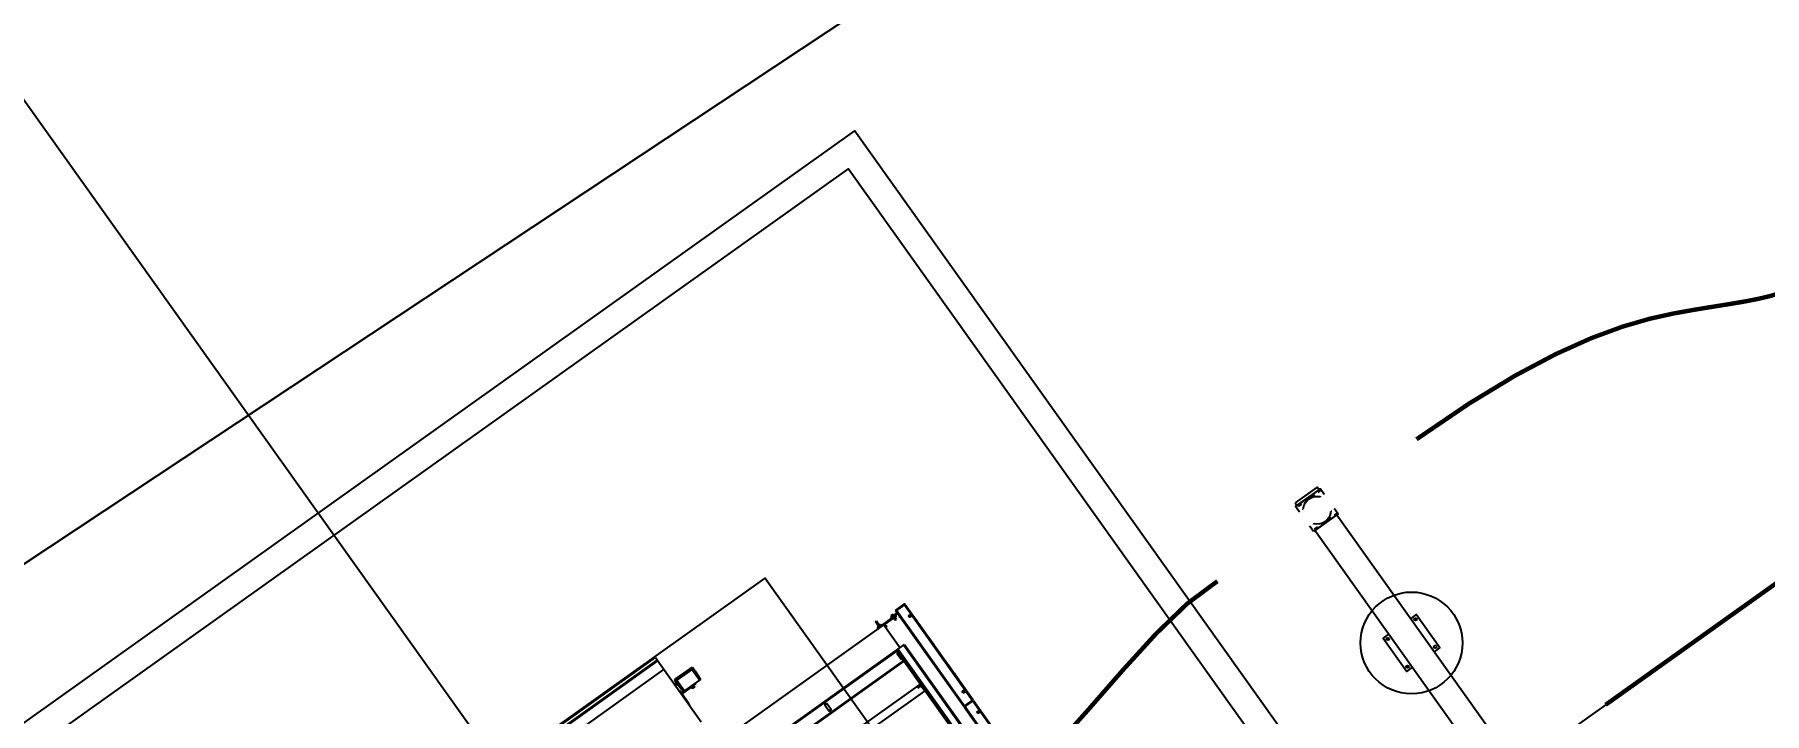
# Model space of a CAD drawing. Header units: feet. Extents: x 2321988 to 2329858, y 6722724 to 6730499.
# Drawn here: x 2326072.85 to 2326115.3, y 6726907.93 to 6726924.59 of the extents above; entities that cross this region are included whole.
import ezdxf

# ---------------------------------------------------------------- set-up
doc = ezdxf.new("R2010")
doc.units = ezdxf.units.FT
doc.header["$MEASUREMENT"] = 0
doc.header["$PDSIZE"] = 5
doc.linetypes.add('Midpoint Site Plan$0$HIDDEN', pattern=[0.375, 0.25, -0.125])
for name, color, linetype in [('BESS Dimensions', 3, 'Continuous'), ('C-BESS-EQUIPMENT', 255, 'Continuous'), ('Midpoint Site Plan$0$C-STEL-HID', 4, 'Midpoint Site Plan$0$HIDDEN'), ('Midpoint Site Plan$0$C-SWIR', 8, 'Continuous')]:
    doc.layers.add(name, color=color, linetype=linetype)
doc.styles.add('TG_DIMS', font='arial.ttf')
doc.dimstyles.new('TG-PROPOSED-ANNO', dxfattribs={"dimtxt": 0.1, "dimasz": 0.1, "dimexe": 0.05, "dimexo": 0.05, "dimgap": 0.02, "dimtad": 0, "dimtih": 1, "dimtoh": 1, "dimdsep": 46, "dimtxsty": 'TG_DIMS', "dimcen": 0, "dimclrd": 256, "dimclre": 256, "dimclrt": 256, "dimaunit": 1, "dimadec": 6, "dimazin": 2, "dimtfac": 1, "dimtofl": 0, "dimtmove": 1, "dimatfit": 3, "dimfxl": 1, "dimtolj": 1, "dimtzin": 0, "dimarcsym": 0})

# ---------------------------------------------------------------- blocks, each defined once
blk = doc.blocks.new('Midpoint Site Plan$0$A$Cc1a3344c')
at = {"linetype": 'Continuous'}
for p, q in [((-3659, 3172), (-3659, 3092)), ((-3659, 3172), (-3656, 3172)), ((-3656, 3172), (-3656, 3092)), ((-3653, 3092), (-3653, 3178)), ((-3653, 3178), (-2775, 3178)), ((-3653, 3172), (-2775, 3172)), ((-3579, 3179), (-3579, 3178)), ((-3579, 3179), (-3495, 3179)), ((-3571, 3178), (-3571, 3179)), ((-3571, 3178), (-3571, 3179)), ((-3568, 3178), (-3568, 3179)), ((-3561, 3162), (-3566, 3159)), ((-3566, 3159), (-3566, 3153)), ((-3566, 3153), (-3561, 3150)), ((-3555, 3159), (-3561, 3162)), ((-3561, 3150), (-3555, 3153)), ((-3555, 3153), (-3555, 3159)), ((-3539, 3178), (-3539, 3179)), ((-3508, 3178), (-3508, 3179)), ((-3495, 3178), (-3495, 3179)), ((-3495, 3178), (-3476, 3178)), ((-3476, 3178), (-3476, 3179)), ((-3476, 3179), (-3381, 3179)), ((-3454, 3178), (-3454, 3179)), ((-3416, 3178), (-3416, 3179)), ((-3381, 3178), (-3381, 3179)), ((-3381, 3178), (-3361, 3178)), ((-3364, 3178), (-3364, 3178)), ((-3361, 3178), (-3361, 3179)), ((-3361, 3179), (-3281, 3179)), ((-3359, 3178), (-3359, 3179)), ((-3281, 3178), (-3281, 3179)), ((-3281, 3178), (-3262, 3178)), ((-3262, 3178), (-3262, 3178)), ((-3253, 3178), (-3253, 3179)), ((-3253, 3179), (-3119, 3179)), ((-3215, 3178), (-3215, 3179)), ((-3187, 3178), (-3187, 3179)), ((-3159, 3178), (-3159, 3179)), ((-3119, 3178), (-3119, 3179)), ((-3104, 3178), (-3104, 3178)), ((-3104, 3178), (-3099, 3178)), ((-3099, 3178), (-3099, 3179)), ((-3099, 3179), (-3020, 3179)), ((-3098, 3178), (-3098, 3179)), ((-3020, 3178), (-3020, 3179)), ((-3020, 3178), (-2998, 3178)), ((-2998, 3178), (-2998, 3178)), ((-2992, 3178), (-2992, 3179)), ((-2992, 3179), (-2961, 3179)), ((-2961, 3178), (-2961, 3179)), ((-2961, 3178), (-2944, 3178)), ((-2949, 3178), (-2949, 3178)), ((-2944, 3179), (-2944, 3178)), ((-2944, 3179), (-2859, 3179)), ((-2936, 3178), (-2936, 3179)), ((-2935, 3178), (-2935, 3179)), ((-2904, 3178), (-2904, 3179)), ((-2872, 3178), (-2872, 3179)), ((-2867, 3162), (-2872, 3159)), ((-2872, 3159), (-2872, 3153)), ((-2872, 3153), (-2867, 3150)), ((-2861, 3159), (-2867, 3162)), ((-2867, 3150), (-2861, 3153)), ((-2861, 3153), (-2861, 3159)), ((-2859, 3178), (-2859, 3179)), ((-2775, 3092), (-2775, 3178)), ((-2771, 3170), (-2775, 3170)), ((-2771, 3119), (-2775, 3119)), ((-2771, 3092), (-2771, 3178)), ((-2771, 3178), (-1893, 3178)), ((-2771, 3172), (-1893, 3172)), ((-2679, 3162), (-2684, 3159)), ((-2684, 3159), (-2684, 3153)), ((-2684, 3153), (-2679, 3150)), ((-2673, 3159), (-2679, 3162)), ((-2679, 3150), (-2673, 3153)), ((-2673, 3153), (-2673, 3159)), ((-3659, 3092), (-3656, 3092)), ((-2775, 3098), (-3653, 3098)), ((-2775, 3092), (-3653, 3092)), ((-3645, 3046), (-3645, 3062)), ((-3638, 3062), (-3645, 3062)), ((-3638, 3058), (-3645, 3058)), ((-3638, 3050), (-3645, 3050)), ((-3638, 3046), (-3645, 3046)), ((-3638, 3064), (-3638, 3044)), ((-3638, 3064), (-3636, 3064)), ((-3638, 3044), (-3631, 3044)), ((-3636, 3034), (-3636, 3092)), ((-3631, 3034), (-3636, 3034)), ((-3631, 3034), (-3631, 3092)), ((-3626, 3067), (-3631, 3067)), ((-3626, 3041), (-3631, 3041)), ((-3626, 2905), (-3626, 3072)), ((-3626, 3022), (-3620, 3022)), ((-3624, 2905), (-3624, 3074)), ((-3624, 3074), (-3622, 3074)), ((-3624, 3072), (-3622, 3072)), ((-3624, 3040), (-3622, 3040)), ((-3622, 3074), (-3622, 2905)), ((-3620, 3072), (-3620, 2960)), ((-3620, 3064), (-3618, 3064)), ((-3620, 3044), (-3618, 3044)), ((-3618, 3064), (-3618, 3044)), ((-3618, 3063), (-3615, 3063)), ((-3618, 3045), (-3615, 3045)), ((-3615, 3063), (-3615, 3045)), ((-3607, 3062), (-3615, 3062)), ((-3607, 3058), (-3615, 3058)), ((-3607, 3050), (-3615, 3050)), ((-3607, 3046), (-3615, 3046)), ((-3607, 3062), (-3607, 3046)), ((-3607, 3059), (-3600, 3059)), ((-3607, 3049), (-3600, 3049)), ((-3604, 3092), (-3604, 3088)), ((-3595, 3088), (-3604, 3088)), ((-3600, 3059), (-3600, 3049)), ((-3595, 3092), (-3595, 3088)), ((-3410, 1565), (-3410, 3001)), ((-3410, 3001), (-2150, 3001)), ((-3410, 2993), (-2150, 2993)), ((-1893, 3098), (-2771, 3098)), ((-1893, 3092), (-2771, 3092)), ((-3674, 2922), (-3674, 2931)), ((-3643, 2931), (-3674, 2931)), ((-3643, 2922), (-3674, 2922)), ((-3643, 2919), (-3643, 2935)), ((-3643, 2935), (-3635, 2935)), ((-3643, 2931), (-3635, 2931)), ((-3643, 2923), (-3635, 2923)), ((-3643, 2919), (-3635, 2919)), ((-3635, 2918), (-3635, 2936)), ((-3632, 2936), (-3635, 2936)), ((-3632, 2918), (-3635, 2918)), ((-3632, 2917), (-3632, 2937)), ((-3630, 2937), (-3632, 2937)), ((-3630, 2917), (-3632, 2917)), ((-3630, 2949), (-3630, 2905)), ((-3630, 2949), (-3626, 2949)), ((-3630, 2905), (-3626, 2905)), ((-3626, 2907), (-3620, 2907)), ((-3624, 2905), (-3622, 2905)), ((-3620, 1565), (-3620, 2960)), ((-3620, 2960), (-3410, 2960)), ((-3599, 2972), (-3613, 2960)), ((-3595, 2967), (-3604, 2960)), ((-3595, 2967), (-3599, 2972)), ((-3410, 2942), (-2150, 2942)), ((-3410, 2934), (-2150, 2934)), ((-3410, 2926), (-2150, 2926)), ((-3410, 2925), (-2150, 2925)), ((-3404, 1503), (-3404, 2925)), ((-3390, 2925), (-3390, 2915)), ((-3330, 2915), (-3390, 2915)), ((-3330, 2925), (-3330, 2915)), ((-3316, 1503), (-3316, 2925)), ((-3310, 1565), (-3310, 2925)), ((-3100, 1565), (-3100, 2925)), ((-3100, 2923), (-3099, 2923)), ((-3100, 2919), (-3099, 2919)), ((-3100, 2897), (-3096, 2901)), ((-3100, 2889), (-3092, 2896)), ((-3099, 2918), (-3099, 2925)), ((-3096, 2918), (-3099, 2918)), ((-3096, 2917), (-3096, 2925)), ((-3094, 2917), (-3096, 2917)), ((-3092, 2896), (-3096, 2901)), ((-3094, 2905), (-3094, 2925)), ((-3087, 2905), (-3094, 2905)), ((-3094, 2903), (-3088, 2900)), ((-3087, 2905), (-3087, 2925)), ((-3087, 2917), (-3085, 2917)), ((-3085, 2925), (-3085, 2917)), ((-3085, 2918), (-3082, 2918)), ((-3082, 2925), (-3082, 2918)), ((-3074, 2923), (-3082, 2923)), ((-3074, 2919), (-3082, 2919)), ((-3074, 2925), (-3074, 2919)), ((-3074, 2922), (-3044, 2922)), ((-3044, 2925), (-3044, 2922)), ((-3040, 1565), (-3040, 2925)), ((-3390, 2252), (-3390, 2272)), ((-3390, 2272), (-3330, 2272)), ((-3330, 2252), (-3390, 2252)), ((-3385, 2252), (-3385, 2272)), ((-3335, 2252), (-3335, 2272)), ((-3330, 2252), (-3330, 2272)), ((-4194, 1462), (-4194, 1592)), ((-4193, 1592), (-4194, 1592)), ((-4193, 1577), (-4194, 1577)), ((-4193, 1445), (-4193, 1610)), ((-4193, 1610), (-4163, 1610)), ((-4193, 1600), (-4191, 1600)), ((-4191, 1604), (-4191, 1450)), ((-4190, 1449), (-4190, 1605)), ((-4190, 1605), (-4181, 1605)), ((-4181, 1605), (-4181, 1449)), ((-4181, 1600), (-4163, 1600)), ((-4083, 1597), (-4181, 1597)), ((-4163, 1597), (-4163, 1610)), ((-4162, 1597), (-4162, 1610)), ((-4158, 1610), (-4162, 1610)), ((-4158, 1610), (-4083, 1605)), ((-4158, 1605), (-4158, 1597)), ((-4158, 1605), (-4083, 1600)), ((-4083, 1605), (-4083, 1597)), ((-4083, 1597), (-4083, 1462)), ((-4083, 1556), (-4080, 1556)), ((-4413, -1426), (-4413, 1426)), ((-4413, 1426), (-3823, 1426)), ((-4388, -1426), (-4388, 1426)), ((-4381, -1426), (-4381, 1426)), ((-4302, -1426), (-4302, 1426)), ((-4193, 1477), (-4194, 1477)), ((-4193, 1462), (-4194, 1462)), ((-4193, 1455), (-4191, 1455)), ((-4193, 1445), (-4155, 1445)), ((-4190, 1449), (-4181, 1449)), ((-4083, 1457), (-4181, 1457)), ((-4181, 1455), (-4163, 1455)), ((-4170, 1437), (-4170, 1445)), ((-4163, 1445), (-4163, 1457)), ((-4162, 1445), (-4162, 1457)), ((-4158, 1457), (-4158, 1450)), ((-4158, 1450), (-4083, 1455)), ((-4158, 1445), (-4083, 1450)), ((-4155, 1437), (-4155, 1445)), ((-4105, 1426), (-4105, 1432)), ((-4105, 1432), (-4055, 1432)), ((-4083, 1432), (-4083, 1462)), ((-4077, 1552), (-4077, 1435)), ((-4074, 1539), (-4077, 1539)), ((-4074, 1515), (-4077, 1515)), ((-4074, 1515), (-4074, 1539)), ((-4071, 1538), (-4074, 1538)), ((-4071, 1516), (-4074, 1516)), ((-4071, 1516), (-4071, 1538)), ((-4071, 1537), (-4062, 1537)), ((-4071, 1527), (-4062, 1527)), ((-4071, 1518), (-4062, 1518)), ((-4062, 1537), (-4062, 1518)), ((-4055, 1426), (-4055, 1432)), ((-4055, 1432), (-3984, 1432)), ((-3981, 1428), (-3981, 1426))]:
    blk.add_line(p, q, dxfattribs=at)
for points in [[(-3626, 3070), (-3626, 3071), (-3626, 3072), (-3625, 3072), (-3624, 3072)], [(-3626, 3038), (-3626, 3039), (-3626, 3040), (-3625, 3040), (-3624, 3040)], [(-3620, 3070), (-3620, 3071), (-3621, 3072), (-3621, 3072), (-3622, 3072)], [(-3620, 3038), (-3620, 3039), (-3621, 3040), (-3621, 3040), (-3622, 3040)]]:
    blk.add_lwpolyline(points, dxfattribs=at)
for centre in [(-3561, 3156), (-2867, 3156), (-2679, 3156)]:
    blk.add_circle(centre, 8, dxfattribs=at)
for centre, radius, start, end in [((-3653, 3172), 6, 90, 180), ((-3653, 3172), 3, 90, 180), ((-3624, 3072), 2, 90, 180), ((-3622, 3072), 2, 0, 90), ((-3624, 2907), 2, 180, 270), ((-3622, 2907), 2, 270, 0), ((-3100, 2905), 6.35, 311, 0), ((-3100, 2905), 12.7, 311, 0), ((-4190, 1604), 1, 90, 180), ((-4080, 1552), 3.9, 0, 90), ((-4190, 1450), 1, 180, 270), ((-4163, 1437), 7.5, 180, 0), ((-4073, 1435), 3.9, 180, 246.8556), ((-3984, 1428), 3.9, 0, 90)]:
    blk.add_arc(centre, radius, start, end, dxfattribs=at)
for centre, major_axis, start_param, end_param in [((-4233, 1610), (75.2, -5), 0.004425, 0.352201), ((-4233, 1445), (75.2, 5), -0.352201, -0.004425)]:
    blk.add_ellipse(centre, major_axis=major_axis, ratio=0.066372, start_param=start_param, end_param=end_param, dxfattribs=at)
blk = doc.blocks.new('*D109')
at = {"layer": 'BESS Dimensions', "lineweight": -2, "transparency": 16777216}
for p, q in [((2326125.169, 6727002.866), (2326110.284, 6727023.758)), ((2326105.041, 6727013.884), (2326040.778, 6726968.097)), ((2325956.673, 6726908.175), (2326020.937, 6726953.961)), ((2325960.513, 6726885.552), (2325945.628, 6726906.444))]:
    blk.add_line(p, q, dxfattribs=at)
at = {"layer": 'BESS Dimensions', "transparency": 16777216}
for points in [[(2326104.074, 6727015.241), (2326106.008, 6727012.526), (2326113.185, 6727019.686)], [(2325955.706, 6726909.532), (2325957.64, 6726906.817), (2325948.529, 6726902.372)]]:
    blk.add_solid(points, dxfattribs=at)
at = {"layer": 'Defpoints', "color": 0, "transparency": 16777216}
for p in [(2326128.071, 6726998.794), (2325948.529, 6726902.372), (2325963.414, 6726881.48)]:
    blk.add_point(p, dxfattribs=at)
at = {"layer": 'BESS Dimensions', "transparency": 16777216, "insert": (2326030.857, 6726961.029), "char_height": 10, "attachment_point": 5, "style": 'TG_DIMS'}
blk.add_mtext("\\A1;202.17'", dxfattribs=at)

msp = doc.modelspace()

# ---------------------------------------------------------------- linework, layer by layer
at = {"layer": 'C-BESS-EQUIPMENT'}
for points in [[(2326052.542, 6726951.121), (2326159.891, 6726800.452)], [(2326107.204, 6726909.441), (2326107.34, 6726909.538), (2326106.76, 6726910.352), (2326106.624, 6726910.256)], [(2326106.081, 6726909.869), (2326105.945, 6726909.772), (2326106.526, 6726908.958), (2326106.661, 6726909.055)]]:
    msp.add_lwpolyline(points, dxfattribs=at)
for points in [[(2326092.371, 6726867.358), (2326066.646, 6726903.464), (2326092.979, 6726922.226), (2326118.704, 6726886.12)], [(2326092.527, 6726868.288), (2326067.576, 6726903.308), (2326092.823, 6726921.296), (2326117.775, 6726886.276)], [(2326103.784, 6726913.093), (2326103.833, 6726913.025), (2326104.376, 6726913.412), (2326104.327, 6726913.48)], [(2326104.234, 6726912.39), (2326103.799, 6726913.001), (2326104.41, 6726913.436), (2326104.845, 6726912.825)], [(2326108.475, 6726906.509), (2326104.268, 6726912.414), (2326104.811, 6726912.801), (2326109.018, 6726906.896)], [(2326094.574, 6726878.341), (2326077.746, 6726901.959), (2326090.777, 6726911.243), (2326107.605, 6726887.625)]]:
    msp.add_lwpolyline(points, close=True, dxfattribs=at)
at = {"layer": 'C-BESS-EQUIPMENT', "const_width": 0.0208, "flags": 128}
for points in [[(2326104.228, 6726912.846, 1), (2326104.211, 6726912.834, 1)], [(2326104.258, 6726913.021, 1), (2326104.241, 6726913.009, 1)], [(2326104.403, 6726912.817, 1), (2326104.386, 6726912.805, 1)], [(2326104.432, 6726912.991, 1), (2326104.415, 6726912.979, 1)]]:
    msp.add_lwpolyline(points, format="xyb", close=True, dxfattribs=at)
at = {"layer": 'C-BESS-EQUIPMENT'}
for centre, radius in [((2326104.322, 6726912.913), 0.341), ((2326104.322, 6726912.913), 0.177), ((2326104.22, 6726912.84), 0.0208), ((2326104.249, 6726913.015), 0.0208), ((2326104.394, 6726912.811), 0.0208), ((2326104.423, 6726912.985), 0.0208), ((2326106.643, 6726909.655), 1.25), ((2326106.74, 6726910.236), 0.0312), ((2326106.062, 6726909.753), 0.0312), ((2326107.224, 6726909.558), 0.0312), ((2326106.545, 6726909.074), 0.0312)]:
    msp.add_circle(centre, radius, dxfattribs=at)
at = {"layer": 'Midpoint Site Plan$0$C-STEL-HID', "ltscale": 0.25}
for p, q in [((2326104.428, 6726913.41), (2326103.817, 6726912.975)), ((2326104.827, 6726912.851), (2326104.216, 6726912.415))]:
    msp.add_line(p, q, dxfattribs=at)

# ---------------------------------------------------------------- block references
at = {"layer": 'C-BESS-EQUIPMENT', "xscale": 0.003280839895013123, "yscale": 0.003280839895013123, "zscale": 0.003280839895013123, "rotation": 305.4689808292026}
msp.add_blockref('Midpoint Site Plan$0$A$Cc1a3344c', (2326092.675, 6726894.792), dxfattribs=at)

# ---------------------------------------------------------------- next in the draw order: wipeouts: each hides what was drawn before it
for points in [[(2326106.644, 6726914.823), (2326106.886, 6726914.484), (2326101.999, 6726911.002), (2326101.757, 6726911.342)], [(2326111.286, 6726908.308), (2326111.528, 6726907.969), (2326106.641, 6726904.487), (2326106.4, 6726904.826)]]:
    msp.add_wipeout(points).dxf.layer = 'C-BESS-EQUIPMENT'

# ---------------------------------------------------------------- next in the draw order: linework, layer by layer
at = {"layer": 'C-BESS-EQUIPMENT'}
msp.add_lwpolyline([(2325996.574, 6726826.322), (2326168.01, 6726948.466)], dxfattribs=at)
at = {"layer": 'C-BESS-EQUIPMENT', "const_width": 0.108}
for points in [[(2326106.765, 6726914.654), (2326108.053, 6726915.529), (2326109.189, 6726916.218), (2326110.186, 6726916.746), (2326111.059, 6726917.138), (2326111.82, 6726917.418), (2326112.484, 6726917.611), (2326113.065, 6726917.74), (2326113.576, 6726917.832), (2326114.031, 6726917.906), (2326114.436, 6726917.971), (2326114.799, 6726918.032), (2326115.125, 6726918.095), (2326115.422, 6726918.164), (2326115.695, 6726918.243), (2326115.952, 6726918.339), (2326116.198, 6726918.456)], [(2326111.407, 6726908.138), (2326119.461, 6726913.877)], [(2326094.321, 6726903.82), (2326095.577, 6726904.808), (2326096.714, 6726905.862), (2326097.747, 6726906.94), (2326098.691, 6726907.997), (2326099.561, 6726908.992), (2326100.372, 6726909.881), (2326101.14, 6726910.622), (2326101.879, 6726911.172)]]:
    msp.add_lwpolyline(points, dxfattribs=at)
at = {"layer": 'Midpoint Site Plan$0$C-SWIR'}
msp.add_line((2326146.497, 6726960.565), (2326007.201, 6726868.274), dxfattribs=at)

# ---------------------------------------------------------------- next in the draw order: dimensions: what is measured, and where the dimension line sits
at = {"layer": 'BESS Dimensions'}
dim = msp.add_aligned_dim(p1=(2326128.071, 6726998.794), p2=(2325963.414, 6726881.48), distance=-25.652, dimstyle='TG-PROPOSED-ANNO', override={"dimscale": 50, "dimpost": "'"}, dxfattribs=at)
dim.commit()
dim.dimension.update_dxf_attribs({"geometry": '*D109', "text_midpoint": (2326030.857, 6726961.029)})

doc.saveas('drawing.dxf')
